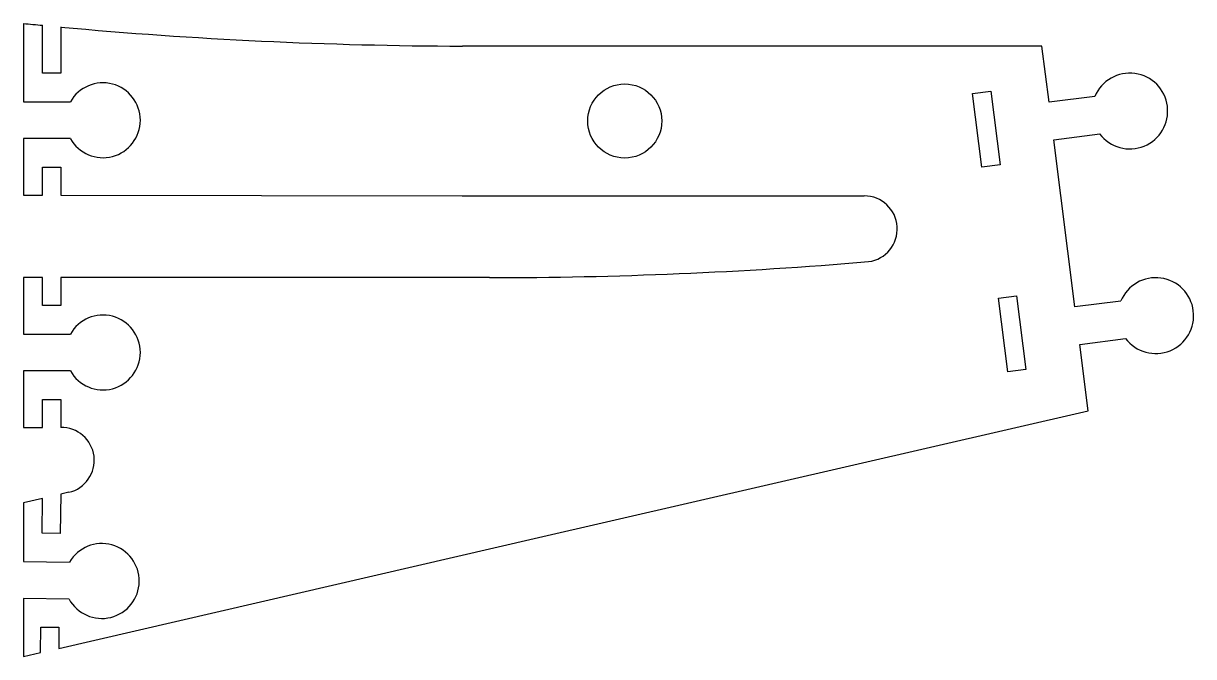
# Model space of a CAD drawing. Header units: millimetres. Extents: x -63 to 63, y -34 to 34.
import ezdxf

# ---------------------------------------------------------------- set-up
doc = ezdxf.new("R2010")
doc.units = ezdxf.units.MM
doc.layers.get('0').update_dxf_attribs({"linetype": 'CONTINUOUS'})

msp = doc.modelspace()

# ---------------------------------------------------------------- linework, layer by layer
for p, q in [((-62.89, 33.91), (-62.89, 25.52)), ((-60.84, 28.57), (-60.84, 33.71)), ((-58.89, 33.53), (-58.89, 28.57)), ((46.27, 31.48), (-15.83, 31.48)), ((-15.83, 31.48), (-15.83, 31.48)), ((47.04, 25.47), (46.27, 31.48)), ((-58.89, 28.57), (-60.84, 28.57)), ((38.85, 26.4), (40.79, 26.64)), ((39.85, 18.51), (38.85, 26.4)), ((40.79, 26.64), (41.79, 18.75)), ((-62.89, 25.52), (-57.86, 25.52)), ((51.96, 26.09), (47.04, 25.47)), ((-62.89, 21.57), (-62.89, 15.52)), ((-57.86, 21.57), (-62.89, 21.57)), ((47.55, 21.45), (52.47, 22.08)), ((49.82, 3.55), (47.55, 21.45)), ((-60.84, 18.52), (-58.89, 18.52)), ((-60.84, 15.52), (-60.84, 18.52)), ((-58.89, 18.52), (-58.89, 15.51)), ((41.79, 18.75), (39.85, 18.51)), ((-62.89, 15.52), (-60.84, 15.52)), ((-58.89, 15.51), (-15.85, 15.43)), ((-15.85, 15.43), (27.24, 15.43)), ((-62.89, 6.68), (-62.89, 0.63)), ((-60.84, 6.68), (-62.89, 6.68)), ((-60.84, 3.68), (-60.84, 6.68)), ((-58.89, 6.68), (-58.89, 3.68)), ((-12.95, 6.68), (-58.89, 6.68)), ((41.64, 4.47), (43.57, 4.72)), ((42.64, -3.41), (41.64, 4.47)), ((43.57, 4.72), (44.57, -3.17)), ((54.74, 4.17), (49.82, 3.55)), ((-58.89, 3.68), (-60.84, 3.68)), ((-62.89, 0.63), (-57.86, 0.63)), ((50.33, -0.47), (55.25, 0.15)), ((51.23, -7.58), (50.33, -0.47)), ((-62.89, -3.32), (-62.89, -9.37)), ((-57.86, -3.32), (-62.89, -3.32)), ((44.57, -3.17), (42.64, -3.41)), ((-60.84, -6.37), (-58.89, -6.37)), ((-60.84, -9.37), (-60.84, -6.37)), ((-58.89, -6.37), (-58.89, -9.37)), ((-8.13, -21.26), (51.23, -7.58)), ((-62.89, -9.37), (-60.84, -9.37)), ((-60.84, -16.97), (-62.89, -17.44)), ((-62.89, -17.44), (-62.89, -23.73)), ((-60.89, -20.7), (-60.84, -16.97)), ((-58.88, -16.52), (-58.94, -20.73)), ((-58.03, -16.32), (-58.88, -16.52)), ((-58.94, -20.73), (-60.89, -20.7)), ((-59.11, -33.04), (-8.13, -21.26)), ((-62.89, -23.73), (-57.94, -23.8)), ((-62.89, -27.68), (-62.89, -33.92)), ((-58, -27.75), (-62.89, -27.68)), ((-61.07, -33.49), (-61.03, -30.75)), ((-61.03, -30.75), (-59.08, -30.78)), ((-59.08, -30.78), (-59.11, -33.04)), ((-62.89, -33.92), (-61.07, -33.49))]:
    msp.add_line(p, q)
msp.add_circle((1.56, 23.46), 3.97)
for centre, radius, start, end in [((-14.45, 515.47), 483.99, 264.2556, 264.4994), ((-14.45, 515.47), 483.99, 264.7313, 269.8372), ((55.7, 24.53), 4.06, -142.8162, 157.2837), ((-54.37, 23.54), 4.01, -150.4624, 150.4624), ((27.24, 11.9), 3.53, -82.6151, 90), ((-12.95, 489.53), 482.85, 270, 274.8287), ((58.48, 2.61), 4.06, -142.8162, 157.2837), ((-54.37, -1.34), 4.01, -150.4624, 150.4624), ((-58.82, -12.89), 3.52, -76.9863, 91.137), ((-54.49, -25.82), 4.01, -151.265, 149.6598)]:
    msp.add_arc(centre, radius, start, end)

doc.saveas('drawing.dxf')
